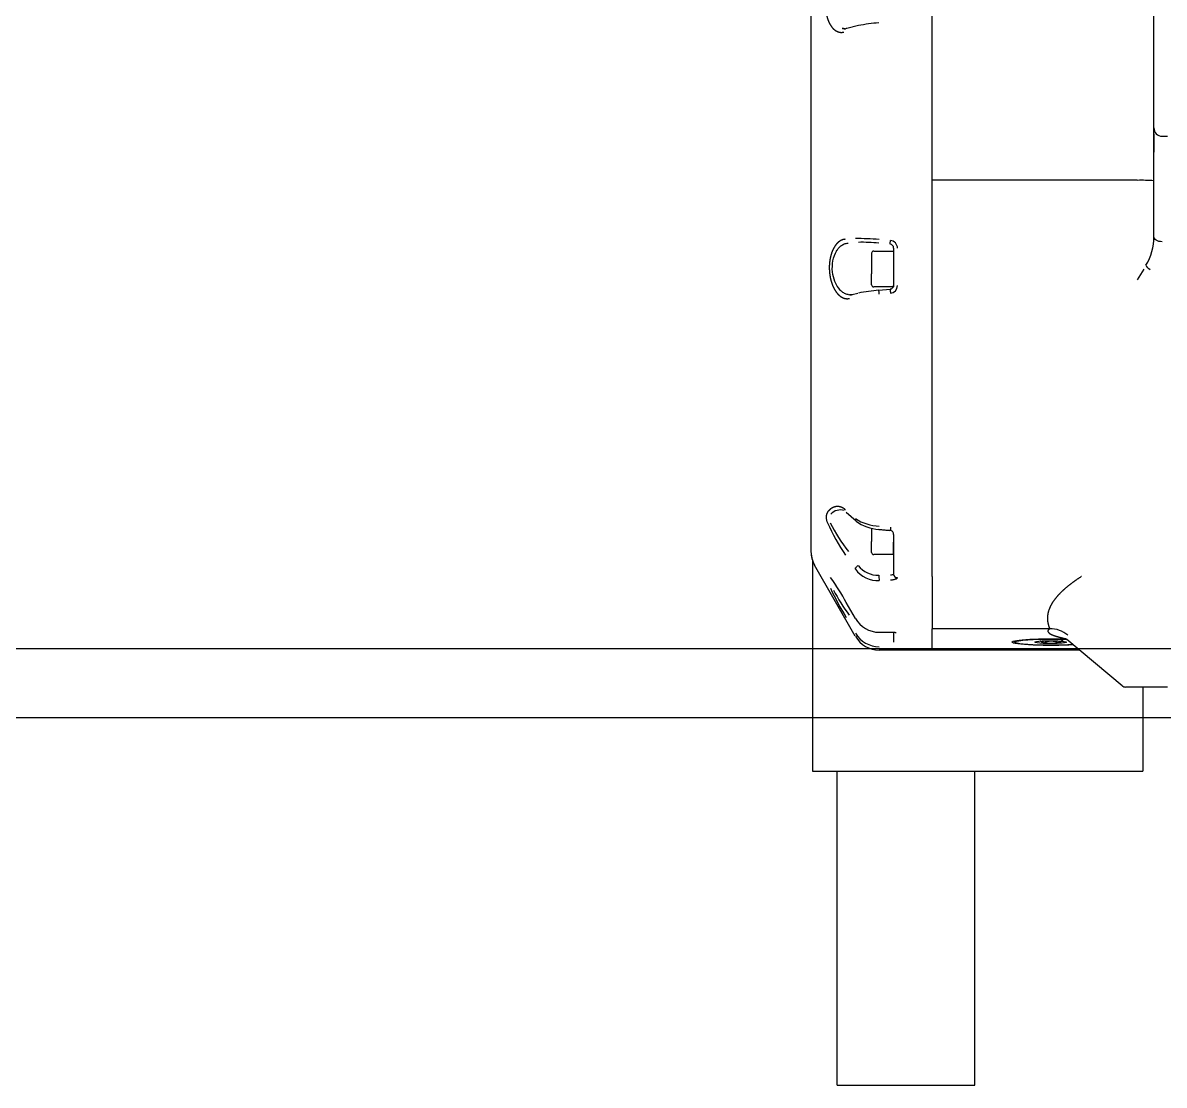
# Model space of a CAD drawing. Extents: x -1899985 to 1774885, y 556286 to 2175695.
# Drawn here: x -1116709 to -1116058, y 576293 to 576899 of the extents above; entities that cross this region are included whole.
import ezdxf

# ---------------------------------------------------------------- set-up
doc = ezdxf.new("R2010")
doc.units = 0
doc.header["$LTSCALE"] = 10
doc.header["$MEASUREMENT"] = 0
for name, color, linetype in [('20剖面图$0$A-LIN-V', 9, 'Continuous'), ('20剖面图$0$EWHS5T6M-1', 7, 'Continuous'), ('20剖面图$0$EWHS5T6M-3', 7, 'Continuous'), ('20剖面图$0$FHSGH10105-主梁-06', 7, 'Continuous'), ('20剖面图$0$S-SB', 21, 'Continuous'), ('20剖面图$0$取电臂', 7, 'Continuous'), ('A-LIN-V', 9, 'Continuous')]:
    doc.layers.add(name, color=color, linetype=linetype)

# ---------------------------------------------------------------- blocks, each defined once
blk = doc.blocks.new('20剖面图$0$吊车5')
at = {"layer": '20剖面图$0$EWHS5T6M-1', "color": 3, "linetype": 'Continuous'}
for p, q in [((1559772.41, -79715.89), (1559772.41, -79836.34)), ((1559772.41, -79715.89), (1559772.41, -79836.34)), ((1559960.98, -79788.29), (1559960.98, -79836.34)), ((1559960.98, -79788.29), (1559960.98, -79836.34)), ((1559784.98, -79836.34), (1559898.12, -79836.34)), ((1559784.98, -79836.34), (1559786.55, -79836.34)), ((1559865.12, -79836.34), (1559898.12, -79836.34))]:
    blk.add_line(p, q, dxfattribs=at)
at = {"layer": '20剖面图$0$EWHS5T6M-3', "color": 3, "linetype": 'Continuous'}
for p, q in [((1559771.62, -79349.19), (1559771.62, -79500.33)), ((1559840.76, -79498.12), (1559840.76, -79375.49)), ((1559840.76, -79499.16), (1559840.76, -79375.49)), ((1559967.26, -79499.35), (1559967.26, -79376.31)), ((1559771.62, -79380.96), (1559771.62, -79500.33)), ((1559798.65, -79410.9), (1559792.03, -79412.47)), ((1559967.26, -79472.6), (1559967.26, -79483)), ((1559971.98, -79474), (1559975.12, -79474)), ((1559771.62, -79500.33), (1559771.62, -79678.19)), ((1559771.62, -79500.33), (1559771.62, -79678.19)), ((1559840.76, -79697.06), (1559840.76, -79499.16)), ((1559957.83, -79499.16), (1559840.76, -79499.16)), ((1559840.76, -79697.06), (1559840.76, -79500.2)), ((1559967.26, -79531.31), (1559967.26, -79499.35)), ((1559806.19, -79540.78), (1559806.19, -79552.44)), ((1559807.45, -79539.53), (1559818.76, -79539.53)), ((1559818.76, -79537.81), (1559818.76, -79559.09)), ((1559806.18, -79544.29), (1559806.19, -79544.3)), ((1559806.19, -79558.7), (1559806.19, -79552.44)), ((1559961.45, -79549.87), (1559957.83, -79555.96)), ((1559806.19, -79555.19), (1559806.18, -79555.19)), ((1559818.59, -79559.96), (1559807.45, -79559.96)), ((1559795.03, -79564.35), (1559798.33, -79563.56)), ((1559810.36, -79561.88), (1559816.87, -79561.3)), ((1559771.62, -79678.19), (1559771.62, -79699.94)), ((1559771.62, -79678.19), (1559771.62, -79699.94)), ((1559797.35, -79693.67), (1559791.78, -79688.73)), ((1559806.19, -79697.57), (1559806.19, -79705.19)), ((1559840.76, -79725.16), (1559840.76, -79697.06)), ((1559840.76, -79725.16), (1559840.76, -79697.06)), ((1559771.62, -79699.94), (1559771.62, -79710.98)), ((1559771.62, -79699.94), (1559771.62, -79710.98)), ((1559810.36, -79698.42), (1559816.45, -79698.99)), ((1559815.57, -79698.92), (1559810.36, -79698.42)), ((1559816.48, -79699), (1559815.57, -79698.92)), ((1559817.1, -79699.06), (1559816.43, -79699)), ((1559818.76, -79701.26), (1559818.76, -79723.24)), ((1559818.76, -79701.29), (1559818.76, -79705.57)), ((1559806.19, -79707.93), (1559806.18, -79707.94)), ((1559806.19, -79711.45), (1559806.19, -79705.19)), ((1559818.76, -79712.7), (1559818.76, -79705.57)), ((1559772.41, -79715.89), (1559772.41, -79836.34)), ((1559772.41, -79715.89), (1559772.41, -79836.34)), ((1559818.76, -79712.7), (1559807.45, -79712.7)), ((1559796.91, -79759.31), (1559773.7, -79718.79)), ((1559818.76, -79718.85), (1559818.76, -79723.24)), ((1559818.76, -79723.24), (1559818.76, -79723.94)), ((1559840.76, -79725.16), (1559840.76, -79754.3)), ((1559840.76, -79725.16), (1559840.76, -79755.01)), ((1559796.94, -79749.17), (1559791.73, -79740.14)), ((1559907.81, -79755.01), (1559840.76, -79755.01)), ((1559840.76, -79767.34), (1559840.76, -79755.01)), ((1559840.76, -79767.16), (1559840.76, -79755.19)), ((1559907.81, -79755.01), (1559907.84, -79755.01)), ((1559816.93, -79757.14), (1559810.53, -79757.09)), ((1559818.76, -79757.2), (1559818.76, -79762.64)), ((1559887.91, -79762.68), (1559887.91, -79761.97)), ((1559904.1, -79763.38), (1559904.1, -79761.98)), ((1559913.16, -79763.35), (1559913.16, -79762.01)), ((1559949.1, -79787.55), (1559917.57, -79761.09)), ((1559840.76, -79767.22), (1559810.55, -79767.22)), ((1559925.01, -79767.34), (1559840.76, -79767.34)), ((1559975.12, -79788.29), (1559951.12, -79788.29)), ((1559960.98, -79788.29), (1559960.98, -79836.34)), ((1559960.98, -79788.29), (1559960.98, -79836.34)), ((1559975.12, -79788.29), (1559960.98, -79788.29)), ((1559772.41, -79836.34), (1559784.98, -79836.34)), ((1559772.41, -79836.34), (1559784.98, -79836.34)), ((1559784.98, -79836.34), (1559948.41, -79836.34)), ((1559784.98, -79836.34), (1559786.55, -79836.34)), ((1559865.12, -79836.34), (1559948.41, -79836.34)), ((1559948.41, -79836.34), (1559960.98, -79836.34)), ((1559948.41, -79836.34), (1559960.98, -79836.34))]:
    blk.add_line(p, q, dxfattribs=at)
for centre, radius, start, end in [((1559817.39, -79503.79), 94.76, 94.25385, 101.4015), ((1559790.85, -79408.62), 4.11, 253.4261, 275.47231), ((1559971.98, -79469.29), 4.71, 180, 270), ((1559960.19, -79612.27), 113.13, 86.41587, 91.19333), ((1559798.53, -79677.98), 145.55, 85.26506, 90.62776), ((1559801.25, -79621.79), 87.26, 84.00964, 91.70571), ((1559628.13, -79517.16), 189.52, 354.42438, 355.05675), ((1559816.54, -79537.9), 4.43, 359.85834, 84.69577), ((1559937.22, -79531.73), 30.04, 327.97973, 0.80396), ((1559807.45, -79540.78), 1.26, 90, 180), ((1559816.51, -79537.81), 2.25, 0.07378, 83.82513), ((1559807.45, -79558.7), 1.26, 180, 270), ((1559816.52, -79559.09), 2.24, 276.0525, 0.05241), ((1559816.54, -79559.2), 4.42, 275.29196, 0.15393), ((1559794.25, -79560.38), 4.19, 252.97509, 273.81654), ((1559817.33, -79654.97), 93.34, 94.28115, 101.53915), ((1559893.32, -79555.97), 76.75, 183.99545, 185.70904), ((1559788.27, -79694.31), 7.05, 71.1936, 138.43833), ((1559889.41, -79646.11), 118.74, 204.06132, 214.35472), ((1559871.38, -79649.81), 99.45, 206.75733, 217.96443), ((1559811.7, -79669.12), 27.39, 237.4046, 267.60189), ((1559811.85, -79673.94), 24.48, 233.57383, 266.51465), ((1559787.33, -79710.98), 15.71, 180, 209.81082), ((1559787.33, -79710.98), 15.71, 180, 198.19487), ((1559807.45, -79711.45), 1.26, 180, 270), ((1559809.67, -79711.7), 15.83, 216.49768, 273.19768), ((1559809.53, -79710.64), 13.8, 217.21054, 273.51305), ((1559704.44, -79784.84), 98.07, 27.11543, 36.96521), ((1559826.45, -79725.04), 16.09, 177.78839, 188.81365), ((1559820.75, -79723.88), 1.98, 181.83621, 271.72544), ((1559921.85, -79667.94), 153.08, 204.70892, 211.7891), ((1559878.09, -79684.31), 105.5, 207.4923, 216.65335), ((1559810.66, -79741.23), 15.85, 210.03235, 269.59359), ((1559907.81, -79771.51), 16.5, 50.83398, 89.90039), ((1559810.55, -79751.5), 15.71, 209.81082, 270), ((1559810.42, -79749.66), 15.61, 210.27284, 270.48242), ((1559908.66, -79771.38), 9.21, 60.69401, 119.68266), ((1559951.12, -79785.14), 3.14, 230, 270)]:
    blk.add_arc(centre, radius, start, end, dxfattribs=at)
at = {"layer": '20剖面图$0$EWHS5T6M-3', "color": 3, "linetype": 'Continuous', "extrusion": (0, 0, -1)}
for centre, major_axis, ratio, start_param, end_param in [((1559971.98, -79531.31), (4.71, 0), 0.616789, 1.570796, 3.141593), ((1559965.12, -79547.85), (3.22, -3.45), 0.378821, 1.18491, 1.960757), ((1559816.52, -79559.09), (-2.25, 0.04), 0.998994, 3.125734, 4.59105), ((1559817.08, -79697.01), (0.19, 2.03), 0.00447, 1.617607, 3.576156), ((1559908.33, -79762.68), (20.43, 0), 0.087156, 0.894834, 3.627495), ((1559908.33, -79762.68), (22, 0), 0.087156, 3.141593, 5.13954), ((1559908.33, -79762.68), (-22, 0), 0.087156, 4.081811, 6.283185), ((1559908.33, -79762.68), (-20.43, 0), 0.087156, 0.485902, 2.024816), ((1559908.33, -79762.68), (9.07, 0), 0.087156, 3.103896, 4.151094), ((1559908.33, -79762.68), (-9.07, 0), 0.087156, 5.198291, 6.245489), ((1559908.33, -79762.68), (-9.07, 0), 0.087156, 1.009501, 2.056699), ((1559908.33, -79762.68), (9.07, 0), 0.087156, 5.198291, 6.245489), ((1559908.33, -79762.68), (-9.07, 0), 0.087156, 3.103896, 3.627495), ((1559908.33, -79762.68), (9.07, 0), 0.087156, 1.009501, 2.056699), ((1559908.33, -79762.68), (9.07, 0), 0.087156, 0.485902, 1.009501)]:
    blk.add_ellipse(centre, major_axis=major_axis, ratio=ratio, start_param=start_param, end_param=end_param, dxfattribs=at)
at = {"layer": '20剖面图$0$EWHS5T6M-3', "color": 3, "linetype": 'Continuous'}
for points, degree, knots in [([(1559790.32, -79380.49), (1559789.31, -79380.55), (1559788.32, -79380.96), (1559787.32, -79381.38), (1559786.38, -79382.12), (1559785.44, -79382.87), (1559784.58, -79383.91), (1559783.73, -79384.96), (1559783, -79386.27), (1559782.27, -79387.57), (1559781.69, -79389.08), (1559781.12, -79390.59), (1559780.72, -79392.25), (1559780.32, -79393.9), (1559780.12, -79395.63), (1559779.92, -79397.36), (1559779.92, -79399.09), (1559779.92, -79400.83), (1559780.12, -79402.5), (1559780.32, -79404.16), (1559780.72, -79405.7), (1559781.12, -79407.23), (1559781.69, -79408.57), (1559782.27, -79409.91), (1559783, -79410.99), (1559783.73, -79412.08), (1559784.58, -79412.87), (1559785.43, -79413.65), (1559786.38, -79414.11), (1559787.32, -79414.57), (1559788.32, -79414.69), (1559789.31, -79414.8), (1559790.32, -79414.56)], 2, [0, 0, 0, 0.0625, 0.0625, 0.125, 0.125, 0.1875, 0.1875, 0.25, 0.25, 0.3125, 0.3125, 0.375, 0.375, 0.4375, 0.4375, 0.5, 0.5, 0.5625, 0.5625, 0.625, 0.625, 0.6875, 0.6875, 0.75, 0.75, 0.8125, 0.8125, 0.875, 0.875, 0.9375, 0.9375, 1, 1, 1]), ([(1559791.18, -79412.6), (1559791.12, -79412.61), (1559790.76, -79412.64), (1559790.17, -79412.63), (1559789.65, -79412.56), (1559789.42, -79412.52)], 3, [0.02892131, 0.02892131, 0.02892131, 0.02892131, 0.03559755, 0.06539483, 0.0893273, 0.0893273, 0.0893273, 0.0893273]), ([(1559791.05, -79532.82), (1559790.05, -79532.88), (1559789.1, -79533.29), (1559788.14, -79533.7), (1559787.26, -79534.44), (1559786.38, -79535.17), (1559785.62, -79536.21), (1559784.85, -79537.24), (1559784.22, -79538.54), (1559783.6, -79539.83), (1559783.14, -79541.32), (1559782.69, -79542.81), (1559782.42, -79544.45), (1559782.15, -79546.09), (1559782.08, -79547.8), (1559782.01, -79549.51), (1559782.14, -79551.23), (1559782.28, -79552.94), (1559782.6, -79554.59), (1559782.93, -79556.24), (1559783.44, -79557.76), (1559783.95, -79559.28), (1559784.62, -79560.6), (1559785.3, -79561.92), (1559786.1, -79563), (1559786.91, -79564.07), (1559787.82, -79564.86), (1559788.72, -79565.64), (1559789.69, -79566.09), (1559790.66, -79566.55), (1559791.66, -79566.66), (1559792.66, -79566.77), (1559793.64, -79566.54)], 2, [0, 0, 0, 0.0625, 0.0625, 0.125, 0.125, 0.1875, 0.1875, 0.25, 0.25, 0.3125, 0.3125, 0.375, 0.375, 0.4375, 0.4375, 0.5, 0.5, 0.5625, 0.5625, 0.625, 0.625, 0.6875, 0.6875, 0.75, 0.75, 0.8125, 0.8125, 0.875, 0.875, 0.9375, 0.9375, 1, 1, 1]), ([(1559792.76, -79564.35), (1559792.4, -79564.28), (1559791.41, -79564.02), (1559789.87, -79563.24), (1559787.55, -79561.27), (1559785.19, -79557.55), (1559783.58, -79551.37), (1559783.89, -79544.73), (1559785.49, -79540.33), (1559787.27, -79537.87), (1559788.73, -79536.46), (1559790.59, -79535.28), (1559792, -79535.07), (1559792.76, -79534.95)], 3, [0.089227, 0.089227, 0.089227, 0.089227, 0.1254863, 0.1918246, 0.2509131, 0.3864299, 0.5001424, 0.6195056, 0.7492603, 0.7950378, 0.8521868, 0.9205802, 1, 1, 1, 1]), ([(1559794.53, -79564.43), (1559794.48, -79564.44), (1559794.17, -79564.47), (1559793.86, -79564.47), (1559793.6, -79564.45)], 3, [0.02843259, 0.02843259, 0.02843259, 0.02843259, 0.03301271, 0.06025536, 0.06025536, 0.06025536, 0.06025536]), ([(1559794.6, -79564.52), (1559794.62, -79564.51), (1559794.64, -79564.49), (1559794.88, -79564.37), (1559795.11, -79564.31), (1559795.35, -79564.31)], 3, [0.7219654, 0.7219654, 0.7219654, 0.7219654, 0.75, 0.75, 1, 1, 1, 1]), ([(1559810.55, -79564.17), (1559810.52, -79563.86), (1559810.49, -79563.54), (1559810.44, -79562.97), (1559810.42, -79562.7), (1559810.39, -79562.27), (1559810.37, -79562.1), (1559810.36, -79561.9), (1559810.35, -79561.86), (1559810.36, -79561.88)], 3, [0, 0, 0, 0, 0.25, 0.25, 0.5, 0.5, 0.75, 0.75, 1, 1, 1, 1]), ([(1559781.4, -79688.01), (1559781.34, -79688.1), (1559781.23, -79688.26), (1559781.07, -79688.51), (1559780.92, -79688.76), (1559780.79, -79689.02), (1559780.68, -79689.28), (1559780.58, -79689.55), (1559780.49, -79689.82), (1559780.42, -79690.1), (1559780.37, -79690.37), (1559780.32, -79690.66), (1559780.29, -79691.03), (1559780.28, -79691.5), (1559780.31, -79692.07), (1559780.4, -79692.66), (1559780.54, -79693.27), (1559780.73, -79693.9), (1559780.9, -79694.32), (1559780.99, -79694.53)], 3, [0, 0, 0, 0, 0.048845, 0.096906, 0.144215, 0.190808, 0.236719, 0.281986, 0.326648, 0.370744, 0.414319, 0.457414, 0.500075, 0.58118, 0.662791, 0.745199, 0.82869, 0.913537, 1, 1, 1, 1]), ([(1559791.37, -79687.25), (1559790.77, -79686.73), (1559790.15, -79686.34), (1559789.52, -79685.95), (1559788.87, -79685.7), (1559788.23, -79685.45), (1559787.57, -79685.35), (1559786.92, -79685.25), (1559786.26, -79685.3), (1559785.61, -79685.35), (1559784.97, -79685.55), (1559784.33, -79685.75), (1559783.71, -79686.09), (1559783.1, -79686.44), (1559782.52, -79686.92), (1559781.94, -79687.4), (1559781.4, -79688.01)], 2, [0, 0, 0, 0.125, 0.125, 0.25, 0.25, 0.375, 0.375, 0.5, 0.5, 0.625, 0.625, 0.75, 0.75, 0.875, 0.875, 1, 1, 1]), ([(1559818.76, -79701.26), (1559818.76, -79700.7), (1559818.57, -79700.12), (1559817.9, -79699.22), (1559817.42, -79698.91), (1559816.9, -79698.85)], 3, [0, 0, 0, 0, 0.5, 0.5, 1, 1, 1, 1]), ([(1559796.94, -79721.11), (1559796.91, -79720.96), (1559796.93, -79720.78), (1559797.04, -79720.4), (1559797.15, -79720.2), (1559797.45, -79719.8), (1559797.63, -79719.61), (1559798.06, -79719.26), (1559798.29, -79719.11), (1559798.53, -79718.99)], 3, [0, 0, 0, 0, 0.25, 0.25, 0.5, 0.5, 0.75, 0.75, 1, 1, 1, 1]), ([(1559820.81, -79725.86), (1559820.8, -79725.89), (1559820.8, -79725.95), (1559820.78, -79726.04), (1559820.73, -79726.15), (1559820.65, -79726.27), (1559820.48, -79726.44), (1559820.19, -79726.64), (1559819.75, -79726.84), (1559819.22, -79727.02), (1559818.62, -79727.15), (1559818.02, -79727.24), (1559817.53, -79727.28), (1559817.22, -79727.3), (1559817.08, -79727.3)], 3, [0, 0, 0, 0, 0.040091, 0.085599, 0.136434, 0.192536, 0.253873, 0.39572, 0.505375, 0.612356, 0.753804, 0.848833, 0.930864, 1, 1, 1, 1]), ([(1559926.04, -79725.16), (1559923.3, -79726.93), (1559920.98, -79728.64), (1559918.53, -79730.44), (1559916.51, -79732.2), (1559914.4, -79734.04), (1559912.74, -79735.85), (1559911.01, -79737.73), (1559909.75, -79739.59), (1559907.16, -79743.47), (1559906.66, -79747.28), (1559906.16, -79751.12), (1559907.81, -79755.01)], 2, [0, 0, 0, 0.125, 0.125, 0.25, 0.25, 0.375, 0.375, 0.5, 0.5, 0.75, 0.75, 1, 1, 1]), ([(1559907.84, -79755.01), (1559905.55, -79756.52), (1559908.33, -79758.04), (1559909.01, -79758.41), (1559910, -79758.79), (1559910.97, -79759.16), (1559912.23, -79759.53), (1559914.27, -79760.14), (1559917.12, -79760.76)], 2, [0, 0, 0, 0.5, 0.5, 0.625, 0.625, 0.75, 0.75, 0.9651205, 0.9651205, 0.9651205]), ([(1559820.18, -79757.33), (1559820.18, -79757.33), (1559820.17, -79757.33), (1559820.06, -79757.31), (1559819.68, -79757.26), (1559818.93, -79757.2), (1559817.91, -79757.15), (1559817.24, -79757.14), (1559816.93, -79757.14)], 3, [0.4127267, 0.4127267, 0.4127267, 0.4127267, 0.4325468, 0.4958555, 0.5912118, 0.726311, 0.893279, 1, 1, 1, 1]), ([(1559904.1, -79763.38), (1559903.47, -79762.71), (1559902.93, -79762.35), (1559902.62, -79762.14), (1559902.32, -79762.02)], 2, [0, 0, 0, 0.25, 0.25, 0.3701268, 0.3701268, 0.3701268]), ([(1559915.28, -79761.79), (1559914.76, -79761.87), (1559914.19, -79762.3), (1559913.72, -79762.67), (1559913.16, -79763.35)], 2, [0, 0, 0, 0.5, 0.5, 1, 1, 1]), ([(1559917.59, -79761.11), (1559917.41, -79760.96), (1559917.19, -79760.77), (1559917.18, -79760.7), (1559917.19, -79760.69)], 3, [0, 0, 0, 0, 0.0924354, 0.1357639, 0.1357639, 0.1357639, 0.1357639])]:
    blk.add_open_spline(points, degree=degree, knots=knots, dxfattribs=at)
for points in [[(1559792.03, -79412.47), (1559791.79, -79412.48), (1559791.53, -79412.55), (1559791.3, -79412.68)], [(1559786.17, -79730.78), (1559785.85, -79730.27), (1559785.58, -79729.84), (1559785.34, -79729.45)], [(1559816.9, -79724.21), (1559817.94, -79724.2), (1559818.76, -79724.08), (1559818.76, -79723.94)]]:
    blk.add_open_spline(points, degree=3, dxfattribs=at)
at = {"layer": '20剖面图$0$FHSGH10105-主梁-06', "color": 3, "linetype": 'Continuous'}
for p, q in [((1555503.32, -79766.34), (1563769.29, -79766.34)), ((1555299.54, -79805.62), (1563769.29, -79805.62))]:
    blk.add_line(p, q, dxfattribs=at)
at = {"layer": '20剖面图$0$取电臂', "color": 3, "linetype": 'Continuous'}
for p, q in [((1559786.55, -80015.48), (1559786.55, -79836.34)), ((1559786.55, -80015.48), (1559786.55, -79836.34)), ((1559865.12, -80015.48), (1559865.12, -79836.34)), ((1559865.12, -80015.48), (1559865.12, -79836.34)), ((1559786.55, -80015.48), (1559792.83, -80015.48)), ((1559786.55, -80015.48), (1559792.83, -80015.48)), ((1559792.83, -80015.48), (1559858.83, -80015.48)), ((1559792.83, -80015.48), (1559858.83, -80015.48)), ((1559858.83, -80015.48), (1559865.12, -80015.48)), ((1559858.83, -80015.48), (1559865.12, -80015.48))]:
    blk.add_line(p, q, dxfattribs=at)
blk = doc.blocks.new('20剖面图$0$G$C20E3758E')
at = {"layer": '20剖面图$0$S-SB', "xscale": 0.6363000000750548, "yscale": 0.6363000000750548, "zscale": 0.6363000000750548}
blk.add_blockref('20剖面图$0$吊车5', (-994678.75, 52810.36), dxfattribs=at)
blk = doc.blocks.new('20剖面图')
at = {"layer": '20剖面图$0$A-LIN-V', "xscale": 1.571585729816195, "yscale": 1.571585729816195, "zscale": 1.571585729816195}
blk.add_blockref('20剖面图$0$G$C20E3758E', (-1112807.76, 573312.07), dxfattribs=at)

msp = doc.modelspace()

# ---------------------------------------------------------------- block references
at = {"layer": 'A-LIN-V'}
msp.add_blockref('20剖面图', (0, 0), dxfattribs=at)

doc.saveas('drawing.dxf')
